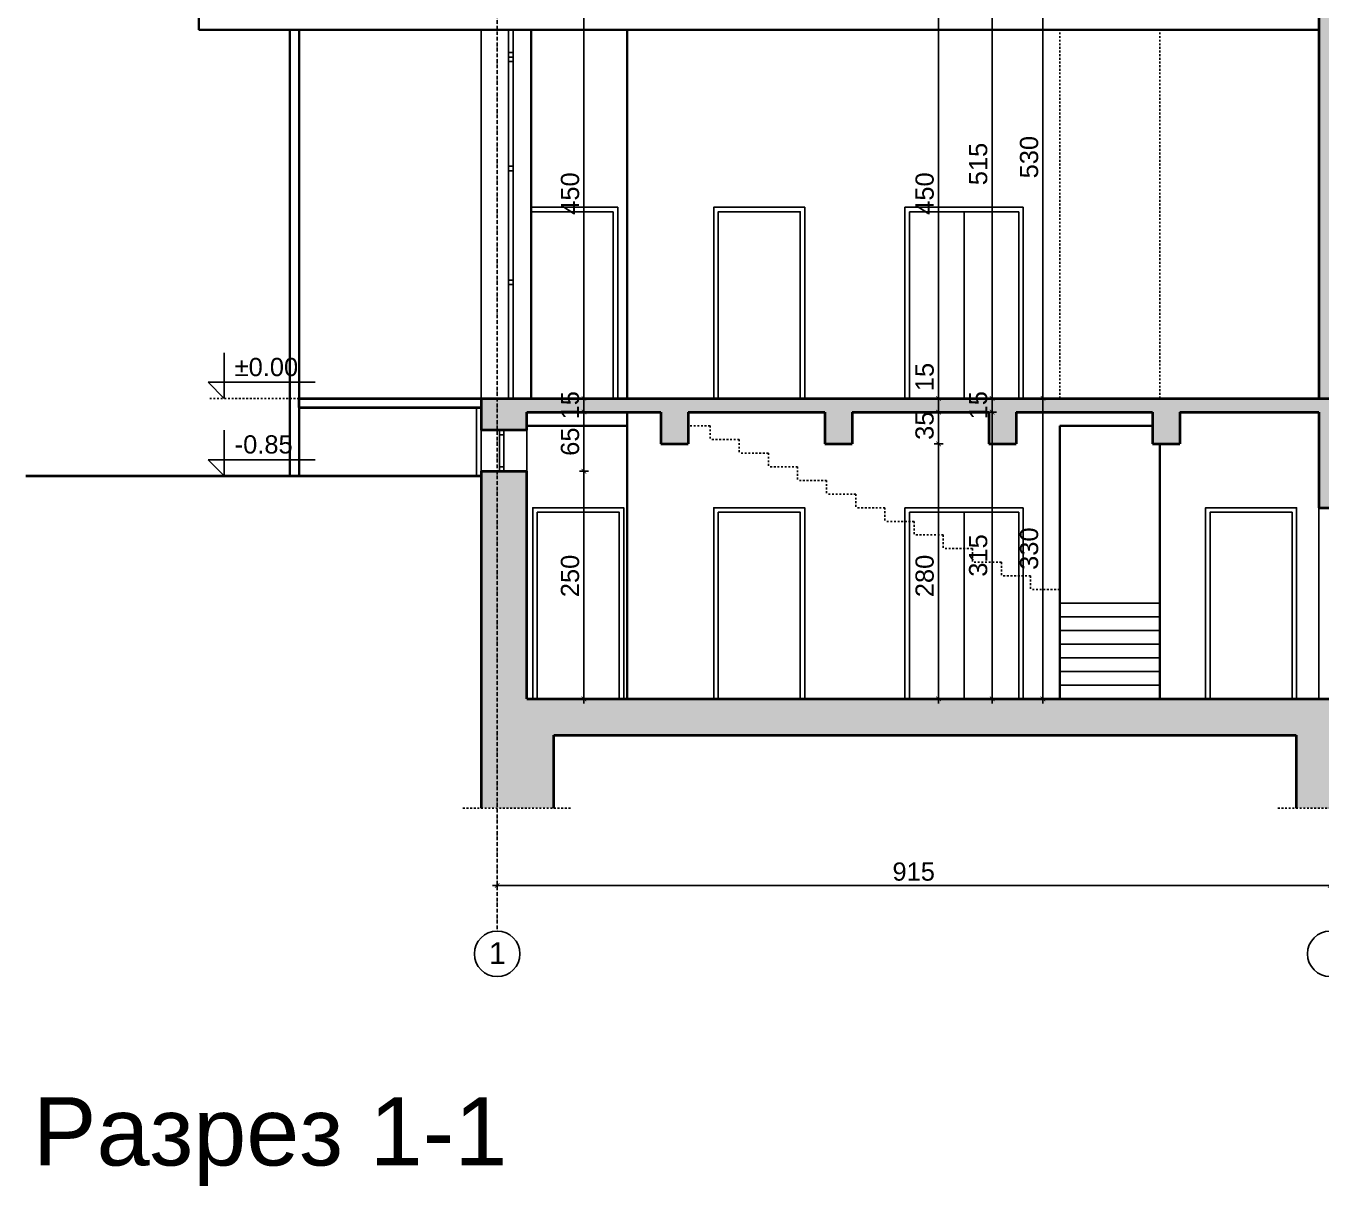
# Model space of a CAD drawing. Header units: inches. Extents: x -72385 to 39588, y -6525 to 66685.
# Drawn here: x -7524 to -6101, y 22761 to 24035 of the extents above; entities that cross this region are included whole.
import ezdxf

# ---------------------------------------------------------------- set-up
doc = ezdxf.new("R2010")
doc.units = ezdxf.units.IN
doc.header["$MEASUREMENT"] = 0
doc.linetypes.add('DashDot', pattern=[0.6, 0.4, -0.1, 0, -0.1])
doc.linetypes.add('Hidden', pattern=[0.4, 0.2, -0.2])
for name, color, linetype, lineweight in [('Надписи коти външни', 252, 'Continuous', 25), ('Надписи коти вътрешни', 252, 'Continuous', 25), ('Надписи нива', 252, 'Continuous', 25), ('Надписи Оси', 252, 'Continuous', 25), ('Оси', 252, 'DashDot', 25), ('Фасади Разрези дебело', 7, 'Continuous', 35), ('Фасади Разрези пунктир', 253, 'Hidden', 25), ('Фасади Разрези средно', 252, 'Continuous', 30), ('Фасади Разрези тънко', 253, 'Continuous', 25), ('Щрих стени', 254, 'Continuous', 25)]:
    doc.layers.add(name, color=color, linetype=linetype, lineweight=lineweight)
doc.styles.add('Arial Regular', font='arial.ttf')
doc.styles.get("Standard").update_dxf_attribs({"font": 'arial.ttf'})
doc.dimstyles.new('Annotative', dxfattribs={"dimscale": 0, "dimtxt": 20, "dimasz": 5, "dimexe": 5, "dimexo": 5, "dimgap": 5, "dimtad": 1, "dimdec": 0, "dimzin": 0, "dimdsep": 46, "dimtxsty": 'Standard', "dimblk": 'ARCHTICK', "dimcen": 5, "dimdle": 5, "dimadec": 0, "dimazin": 0, "dimtfac": 1, "dimtdec": 0, "dimtofl": 0, "dimtmove": 0, "dimatfit": 3, "dimldrblk": 'ARCHTICK', "dimfxl": 5, "dimfxlon": 1, "dimtolj": 1, "dimtzin": 0, "dimarcsym": 1})

# ---------------------------------------------------------------- blocks, each defined once
blk = doc.blocks.new('_ArchTick')
at = {"color": 0, "linetype": 'ByBlock', "const_width": 0.15}
blk.add_lwpolyline([(-0.5, -0.5), (0.5, 0.5)], dxfattribs=at)
blk = doc.blocks.new('*D4962')
at = {"layer": 'Defpoints', "color": 0, "ltscale": 10, "transparency": 16777216}
for p in [(-6988.6, 24075.9), (-6988.6, 23625.9), (-6910.7, 23625.9)]:
    blk.add_point(p, dxfattribs=at)
at = {"layer": 'Надписи коти вътрешни', "color": 0, "lineweight": -2, "ltscale": 10, "transparency": 16777216}
for p, q in [((-6915.7, 24075.9), (-6905.7, 24075.9)), ((-6910.7, 24080.9), (-6910.7, 23620.9)), ((-6915.7, 23625.9), (-6905.7, 23625.9))]:
    blk.add_line(p, q, dxfattribs=at)
at = {"layer": 'Надписи коти вътрешни', "color": 0, "lineweight": -2, "ltscale": 10, "transparency": 16777216, "xscale": 5, "yscale": 5, "zscale": 5}
for p, rotation in [((-6910.7, 24075.9), 90), ((-6910.7, 23625.9), 270)]:
    blk.add_blockref('_ArchTick', p, dxfattribs=dict(at, rotation=rotation))
at = {"layer": 'Надписи коти вътрешни', "color": 0, "ltscale": 10, "transparency": 16777216, "insert": (-6925.9, 23850.9), "char_height": 20, "attachment_point": 5, "rotation": 90}
blk.add_mtext('\\A1;450', dxfattribs=at)
blk = doc.blocks.new('*D4961')
at = {"layer": 'Defpoints', "color": 0, "ltscale": 10, "transparency": 16777216}
for p in [(-6973.6, 23610.9), (-6973.6, 23545.9), (-6910.7, 23545.9)]:
    blk.add_point(p, dxfattribs=at)
at = {"layer": 'Надписи коти вътрешни', "color": 0, "lineweight": -2, "ltscale": 10, "transparency": 16777216}
for p, q in [((-6910.7, 23615.9), (-6910.7, 23540.9)), ((-6915.7, 23610.9), (-6905.7, 23610.9)), ((-6915.7, 23545.9), (-6905.7, 23545.9))]:
    blk.add_line(p, q, dxfattribs=at)
at = {"layer": 'Надписи коти вътрешни', "color": 0, "lineweight": -2, "ltscale": 10, "transparency": 16777216, "xscale": 5, "yscale": 5, "zscale": 5}
for p, rotation in [((-6910.7, 23610.9), 90), ((-6910.7, 23545.9), 270)]:
    blk.add_blockref('_ArchTick', p, dxfattribs=dict(at, rotation=rotation))
at = {"layer": 'Надписи коти вътрешни', "color": 0, "ltscale": 10, "transparency": 16777216, "insert": (-6925.9, 23578.4), "char_height": 20, "attachment_point": 5, "rotation": 90}
blk.add_mtext('\\A1;65', dxfattribs=at)
blk = doc.blocks.new('*D4960')
at = {"layer": 'Defpoints', "color": 0, "ltscale": 10, "transparency": 16777216}
for p in [(-6973.6, 23545.9), (-6973.6, 23295.9), (-6910.7, 23295.9)]:
    blk.add_point(p, dxfattribs=at)
at = {"layer": 'Надписи коти вътрешни', "color": 0, "lineweight": -2, "ltscale": 10, "transparency": 16777216}
for p, q in [((-6915.7, 23545.9), (-6905.7, 23545.9)), ((-6910.7, 23550.9), (-6910.7, 23290.9)), ((-6915.7, 23295.9), (-6905.7, 23295.9))]:
    blk.add_line(p, q, dxfattribs=at)
at = {"layer": 'Надписи коти вътрешни', "color": 0, "lineweight": -2, "ltscale": 10, "transparency": 16777216, "xscale": 5, "yscale": 5, "zscale": 5}
for p, rotation in [((-6910.7, 23545.9), 90), ((-6910.7, 23295.9), 270)]:
    blk.add_blockref('_ArchTick', p, dxfattribs=dict(at, rotation=rotation))
at = {"layer": 'Надписи коти вътрешни', "color": 0, "ltscale": 10, "transparency": 16777216, "insert": (-6925.9, 23430.9), "char_height": 20, "attachment_point": 5, "rotation": 90}
blk.add_mtext('\\A1;250', dxfattribs=at)
blk = doc.blocks.new('*D4958')
at = {"layer": 'Defpoints', "color": 0, "ltscale": 10, "transparency": 16777216}
for p in [(-6910.7, 23625.9), (-6841.6, 23625.9), (-6841.6, 23610.9)]:
    blk.add_point(p, dxfattribs=at)
at = {"layer": 'Надписи коти вътрешни', "color": 0, "lineweight": -2, "ltscale": 10, "transparency": 16777216}
for p, q in [((-6910.7, 23605.9), (-6910.7, 23630.9)), ((-6905.7, 23625.9), (-6915.7, 23625.9)), ((-6905.7, 23610.9), (-6915.7, 23610.9))]:
    blk.add_line(p, q, dxfattribs=at)
at = {"layer": 'Надписи коти вътрешни', "color": 0, "lineweight": -2, "ltscale": 10, "transparency": 16777216, "xscale": 5, "yscale": 5, "zscale": 5}
for p, rotation in [((-6910.7, 23625.9), 90), ((-6910.7, 23610.9), 270)]:
    blk.add_blockref('_ArchTick', p, dxfattribs=dict(at, rotation=rotation))
at = {"layer": 'Надписи коти вътрешни', "color": 0, "ltscale": 10, "transparency": 16777216, "insert": (-6925.9, 23618.4), "char_height": 20, "attachment_point": 5, "rotation": 90}
blk.add_mtext('\\A1;15', dxfattribs=at)
blk = doc.blocks.new('*D4951')
at = {"layer": 'Defpoints', "color": 0, "ltscale": 10, "transparency": 16777216}
for p in [(-6558.6, 24075.9), (-6599.2, 23625.9), (-6521.2, 23625.9)]:
    blk.add_point(p, dxfattribs=at)
at = {"layer": 'Надписи коти вътрешни', "color": 0, "lineweight": -2, "ltscale": 10, "transparency": 16777216}
for p, q in [((-6526.2, 24075.9), (-6516.2, 24075.9)), ((-6521.2, 24080.9), (-6521.2, 23620.9)), ((-6526.2, 23625.9), (-6516.2, 23625.9))]:
    blk.add_line(p, q, dxfattribs=at)
at = {"layer": 'Надписи коти вътрешни', "color": 0, "lineweight": -2, "ltscale": 10, "transparency": 16777216, "xscale": 5, "yscale": 5, "zscale": 5}
for p, rotation in [((-6521.2, 24075.9), 90), ((-6521.2, 23625.9), 270)]:
    blk.add_blockref('_ArchTick', p, dxfattribs=dict(at, rotation=rotation))
at = {"layer": 'Надписи коти вътрешни', "color": 0, "ltscale": 10, "transparency": 16777216, "insert": (-6536.4, 23850.9), "char_height": 20, "attachment_point": 5, "rotation": 90}
blk.add_mtext('\\A1;450', dxfattribs=at)
blk = doc.blocks.new('*D4950')
at = {"layer": 'Defpoints', "color": 0, "ltscale": 10, "transparency": 16777216}
for p in [(-6616.1, 23610.9), (-6616.1, 23575.9), (-6521.2, 23575.9)]:
    blk.add_point(p, dxfattribs=at)
at = {"layer": 'Надписи коти вътрешни', "color": 0, "lineweight": -2, "ltscale": 10, "transparency": 16777216}
for p, q in [((-6521.2, 23615.9), (-6521.2, 23570.9)), ((-6526.2, 23610.9), (-6516.2, 23610.9)), ((-6526.2, 23575.9), (-6516.2, 23575.9))]:
    blk.add_line(p, q, dxfattribs=at)
at = {"layer": 'Надписи коти вътрешни', "color": 0, "lineweight": -2, "ltscale": 10, "transparency": 16777216, "xscale": 5, "yscale": 5, "zscale": 5}
for p, rotation in [((-6521.2, 23610.9), 90), ((-6521.2, 23575.9), 270)]:
    blk.add_blockref('_ArchTick', p, dxfattribs=dict(at, rotation=rotation))
at = {"layer": 'Надписи коти вътрешни', "color": 0, "ltscale": 10, "transparency": 16777216, "insert": (-6536.5, 23595.9), "char_height": 20, "attachment_point": 5, "rotation": 90}
blk.add_mtext('\\A1;35', dxfattribs=at)
blk = doc.blocks.new('*D4949')
at = {"layer": 'Defpoints', "color": 0, "ltscale": 10, "transparency": 16777216}
for p in [(-6616.1, 23575.9), (-6584.2, 23295.9), (-6521.2, 23295.9)]:
    blk.add_point(p, dxfattribs=at)
at = {"layer": 'Надписи коти вътрешни', "color": 0, "lineweight": -2, "ltscale": 10, "transparency": 16777216}
for p, q in [((-6526.2, 23575.9), (-6516.2, 23575.9)), ((-6521.2, 23580.9), (-6521.2, 23290.9)), ((-6526.2, 23295.9), (-6516.2, 23295.9))]:
    blk.add_line(p, q, dxfattribs=at)
at = {"layer": 'Надписи коти вътрешни', "color": 0, "lineweight": -2, "ltscale": 10, "transparency": 16777216, "xscale": 5, "yscale": 5, "zscale": 5}
for p, rotation in [((-6521.2, 23575.9), 90), ((-6521.2, 23295.9), 270)]:
    blk.add_blockref('_ArchTick', p, dxfattribs=dict(at, rotation=rotation))
at = {"layer": 'Надписи коти вътрешни', "color": 0, "ltscale": 10, "transparency": 16777216, "insert": (-6536.4, 23430.9), "char_height": 20, "attachment_point": 5, "rotation": 90}
blk.add_mtext('\\A1;280', dxfattribs=at)
blk = doc.blocks.new('*D4948')
at = {"layer": 'Defpoints', "color": 0, "ltscale": 10, "transparency": 16777216}
for p in [(-6544.5, 23625.9), (-6521.2, 23625.9), (-6565.5, 23610.9)]:
    blk.add_point(p, dxfattribs=at)
at = {"layer": 'Надписи коти вътрешни', "color": 0, "lineweight": -2, "ltscale": 10, "transparency": 16777216}
for p, q in [((-6521.2, 23625.9), (-6521.2, 23667.8)), ((-6526.2, 23625.9), (-6516.2, 23625.9)), ((-6521.2, 23605.9), (-6521.2, 23625.9)), ((-6526.2, 23610.9), (-6516.2, 23610.9))]:
    blk.add_line(p, q, dxfattribs=at)
at = {"layer": 'Надписи коти вътрешни', "color": 0, "lineweight": -2, "ltscale": 10, "transparency": 16777216, "xscale": 5, "yscale": 5, "zscale": 5}
for p, rotation in [((-6521.2, 23625.9), 90), ((-6521.2, 23610.9), 270)]:
    blk.add_blockref('_ArchTick', p, dxfattribs=dict(at, rotation=rotation))
at = {"layer": 'Надписи коти вътрешни', "color": 0, "ltscale": 10, "transparency": 16777216, "insert": (-6536.4, 23649.4), "char_height": 20, "attachment_point": 5, "rotation": 90}
blk.add_mtext('\\A1;15', dxfattribs=at)
blk = doc.blocks.new('*D4940')
at = {"layer": 'Defpoints', "color": 0, "ltscale": 10, "transparency": 16777216}
for p in [(-6574.9, 24140.9), (-6462.4, 24140.9), (-6574.9, 23625.9)]:
    blk.add_point(p, dxfattribs=at)
at = {"layer": 'Надписи коти вътрешни', "color": 0, "lineweight": -2, "ltscale": 10, "transparency": 16777216}
for p, q in [((-6462.4, 23620.9), (-6462.4, 24145.9)), ((-6467.4, 24140.9), (-6457.4, 24140.9)), ((-6467.4, 23625.9), (-6457.4, 23625.9))]:
    blk.add_line(p, q, dxfattribs=at)
at = {"layer": 'Надписи коти вътрешни', "color": 0, "lineweight": -2, "ltscale": 10, "transparency": 16777216, "xscale": 5, "yscale": 5, "zscale": 5}
for p, rotation in [((-6462.4, 24140.9), 90), ((-6462.4, 23625.9), 270)]:
    blk.add_blockref('_ArchTick', p, dxfattribs=dict(at, rotation=rotation))
at = {"layer": 'Надписи коти вътрешни', "color": 0, "ltscale": 10, "transparency": 16777216, "insert": (-6477.6, 23883.4), "char_height": 20, "attachment_point": 5, "rotation": 90}
blk.add_mtext('\\A1;515', dxfattribs=at)
blk = doc.blocks.new('*D4938')
at = {"layer": 'Defpoints', "color": 0, "ltscale": 10, "transparency": 16777216}
for p in [(-6574.9, 24155.9), (-6406.5, 24155.9), (-6574.9, 23625.9)]:
    blk.add_point(p, dxfattribs=at)
at = {"layer": 'Надписи коти вътрешни', "color": 0, "lineweight": -2, "ltscale": 10, "transparency": 16777216}
for p, q in [((-6411.5, 24155.9), (-6401.5, 24155.9)), ((-6406.5, 23620.9), (-6406.5, 24160.9)), ((-6411.5, 23625.9), (-6401.5, 23625.9))]:
    blk.add_line(p, q, dxfattribs=at)
at = {"layer": 'Надписи коти вътрешни', "color": 0, "lineweight": -2, "ltscale": 10, "transparency": 16777216, "xscale": 5, "yscale": 5, "zscale": 5}
for p, rotation in [((-6406.5, 24155.9), 90), ((-6406.5, 23625.9), 270)]:
    blk.add_blockref('_ArchTick', p, dxfattribs=dict(at, rotation=rotation))
at = {"layer": 'Надписи коти вътрешни', "color": 0, "ltscale": 10, "transparency": 16777216, "insert": (-6421.7, 23890.9), "char_height": 20, "attachment_point": 5, "rotation": 90}
blk.add_mtext('\\A1;530', dxfattribs=at)
blk = doc.blocks.new('*D4928')
at = {"layer": 'Defpoints', "color": 0, "ltscale": 10, "transparency": 16777216}
for p in [(-6516.8, 23625.9), (-6462.4, 23625.9), (-6516.8, 23610.9)]:
    blk.add_point(p, dxfattribs=at)
at = {"layer": 'Надписи коти вътрешни', "color": 0, "lineweight": -2, "ltscale": 10, "transparency": 16777216}
for p, q in [((-6462.4, 23605.9), (-6462.4, 23630.9)), ((-6467.4, 23625.9), (-6457.4, 23625.9)), ((-6467.4, 23610.9), (-6457.4, 23610.9))]:
    blk.add_line(p, q, dxfattribs=at)
at = {"layer": 'Надписи коти вътрешни', "color": 0, "lineweight": -2, "ltscale": 10, "transparency": 16777216, "xscale": 5, "yscale": 5, "zscale": 5}
for p, rotation in [((-6462.4, 23625.9), 90), ((-6462.4, 23610.9), 270)]:
    blk.add_blockref('_ArchTick', p, dxfattribs=dict(at, rotation=rotation))
at = {"layer": 'Надписи коти вътрешни', "color": 0, "ltscale": 10, "transparency": 16777216, "insert": (-6477.6, 23618.4), "char_height": 20, "attachment_point": 5, "rotation": 90}
blk.add_mtext('\\A1;15', dxfattribs=at)
blk = doc.blocks.new('*D4927')
at = {"layer": 'Defpoints', "color": 0, "ltscale": 10, "transparency": 16777216}
for p in [(-6577.4, 23610.9), (-6462.4, 23610.9), (-6577.4, 23295.9)]:
    blk.add_point(p, dxfattribs=at)
at = {"layer": 'Надписи коти вътрешни', "color": 0, "lineweight": -2, "ltscale": 10, "transparency": 16777216}
for p, q in [((-6462.4, 23290.9), (-6462.4, 23615.9)), ((-6467.4, 23610.9), (-6457.4, 23610.9)), ((-6467.4, 23295.9), (-6457.4, 23295.9))]:
    blk.add_line(p, q, dxfattribs=at)
at = {"layer": 'Надписи коти вътрешни', "color": 0, "lineweight": -2, "ltscale": 10, "transparency": 16777216, "xscale": 5, "yscale": 5, "zscale": 5}
for p, rotation in [((-6462.4, 23610.9), 90), ((-6462.4, 23295.9), 270)]:
    blk.add_blockref('_ArchTick', p, dxfattribs=dict(at, rotation=rotation))
at = {"layer": 'Надписи коти вътрешни', "color": 0, "ltscale": 10, "transparency": 16777216, "insert": (-6477.6, 23453.4), "char_height": 20, "attachment_point": 5, "rotation": 90}
blk.add_mtext('\\A1;315', dxfattribs=at)
blk = doc.blocks.new('*D4926')
at = {"layer": 'Defpoints', "color": 0, "ltscale": 10, "transparency": 16777216}
for p in [(-6577.4, 23625.9), (-6406.5, 23625.9), (-6577.4, 23295.9)]:
    blk.add_point(p, dxfattribs=at)
at = {"layer": 'Надписи коти вътрешни', "color": 0, "lineweight": -2, "ltscale": 10, "transparency": 16777216}
for p, q in [((-6406.5, 23290.9), (-6406.5, 23630.9)), ((-6411.5, 23625.9), (-6401.5, 23625.9)), ((-6411.5, 23295.9), (-6401.5, 23295.9))]:
    blk.add_line(p, q, dxfattribs=at)
at = {"layer": 'Надписи коти вътрешни', "color": 0, "lineweight": -2, "ltscale": 10, "transparency": 16777216, "xscale": 5, "yscale": 5, "zscale": 5}
for p, rotation in [((-6406.5, 23625.9), 90), ((-6406.5, 23295.9), 270)]:
    blk.add_blockref('_ArchTick', p, dxfattribs=dict(at, rotation=rotation))
at = {"layer": 'Надписи коти вътрешни', "color": 0, "ltscale": 10, "transparency": 16777216, "insert": (-6421.7, 23460.9), "char_height": 20, "attachment_point": 5, "rotation": 90}
blk.add_mtext('\\A1;330', dxfattribs=at)
blk = doc.blocks.new('*D7024')
at = {"layer": 'Defpoints', "color": 0, "ltscale": 10, "transparency": 16777216}
for p in [(-6091, 23090.9), (-7006, 23040.9), (-6091, 23040.9)]:
    blk.add_point(p, dxfattribs=at)
at = {"layer": 'Надписи коти външни', "color": 0, "lineweight": -2, "ltscale": 10, "transparency": 16777216}
for p, q in [((-7011, 23090.9), (-6086, 23090.9)), ((-7006, 23085.9), (-7006, 23095.9)), ((-6091, 23085.9), (-6091, 23095.9))]:
    blk.add_line(p, q, dxfattribs=at)
at = {"layer": 'Надписи коти външни', "color": 0, "lineweight": -2, "ltscale": 10, "transparency": 16777216, "xscale": 5, "yscale": 5, "zscale": 5, "rotation": 180}
blk.add_blockref('_ArchTick', (-7006, 23090.9), dxfattribs=at)
at = {"layer": 'Надписи коти външни', "color": 0, "lineweight": -2, "ltscale": 10, "transparency": 16777216, "xscale": 5, "yscale": 5, "zscale": 5}
blk.add_blockref('_ArchTick', (-6091, 23090.9), dxfattribs=at)
at = {"layer": 'Надписи коти външни', "color": 0, "ltscale": 10, "transparency": 16777216, "insert": (-6548.5, 23106.1), "char_height": 20, "attachment_point": 5}
blk.add_mtext('\\A1;915', dxfattribs=at)

msp = doc.modelspace()

# ---------------------------------------------------------------- hatches: boundary and pattern name
at = {"layer": 'Щрих стени', "ltscale": 10}
h = msp.add_hatch(color=256, dxfattribs=at)
h.dxf.hatch_style = 1
h.paths.add_polyline_path([(-1845.7, 24155.9), (-7023.6, 24155.9), (-7023.6, 24075.9), (-6988.6, 24075.9), (-6988.6, 24140.9), (-6708.6, 24140.9), (-6708.6, 24075.9), (-6673.6, 24075.9), (-6673.6, 24140.9), (-6558.6, 24140.9), (-6558.6, 24075.9), (-6523.6, 24075.9), (-6523.6, 24140.9), (-6408.5, 24140.9), (-6408.5, 24075.9), (-6378.3, 24075.9), (-6378.3, 24140.9), (-6283.6, 24140.9), (-6283.6, 24075.9), (-6103.5, 24075.9), (-6103.5, 23625.9), (-6073.5, 23625.9), (-6073.5, 24075.9), (-5516, 24075.9), (-5516, 23625.9), (-5511, 23625.9), (-5511, 23995.9), (-5473.5, 23995.9), (-5473.5, 24075.9), (-4908.4, 24075.9), (-4908.4, 23995.9), (-4905.9, 23995.9), (-4905.9, 23625.9), (-4875.9, 23625.9), (-4875.9, 23995.9), (-4873.4, 23995.9), (-4873.4, 24075.9), (-4308.4, 24075.9), (-4308.4, 23625.9), (-4303.4, 23625.9), (-4303.4, 23995.9), (-4273.4, 23995.9), (-4273.4, 24075.9), (-3708.3, 24075.9), (-3708.3, 23995.9), (-3705.8, 23995.9), (-3705.8, 23625.9), (-3675.8, 23625.9), (-3675.8, 23995.9), (-3673.3, 23995.9), (-3673.3, 24075.9), (-3108.3, 24075.9), (-3108.3, 23995.9), (-3073.3, 23995.9), (-3073.3, 24075.9), (-2508.3, 24075.9), (-2508.3, 23995.9), (-2473.2, 23995.9), (-2473.2, 24075.9), (-1908.2, 24075.9), (-1908.2, 23835.9), (-1845.7, 23835.9)])
h.paths.add_polyline_path([(-6103.5, 24090.9), (-6253.6, 24090.9), (-6253.6, 24140.9), (-6103.5, 24140.9)], flags=16)
h.paths.add_polyline_path([(-6073.5, 24140.9), (-1908.2, 24140.9), (-1908.2, 24090.9), (-6073.5, 24090.9)], flags=16)
h = msp.add_hatch(color=256, dxfattribs=at)
h.dxf.hatch_style = 1
h.paths.add_polyline_path([(-1845.7, 23625.9), (-7023.6, 23625.9), (-7023.6, 23590.9), (-6973.6, 23590.9), (-6973.6, 23610.9), (-6826.1, 23610.9), (-6826.1, 23575.9), (-6796.1, 23575.9), (-6796.1, 23610.9), (-6646.1, 23610.9), (-6646.1, 23575.9), (-6616.1, 23575.9), (-6616.1, 23610.9), (-6466.1, 23610.9), (-6466.1, 23575.9), (-6436.1, 23575.9), (-6436.1, 23610.9), (-6286.1, 23610.9), (-6286.1, 23575.9), (-6256.1, 23575.9), (-6256.1, 23610.9), (-6103.5, 23610.9), (-6103.5, 23505.9), (-6073.5, 23505.9), (-6073.5, 23610.9), (-5508.5, 23610.9), (-5508.5, 23535.9), (-5473.5, 23535.9), (-5473.5, 23610.9), (-4908.4, 23610.9), (-4908.4, 23535.9), (-4873.4, 23535.9), (-4873.4, 23610.9), (-4308.4, 23610.9), (-4308.4, 23535.9), (-4273.4, 23535.9), (-4273.4, 23610.9), (-3708.3, 23610.9), (-3708.3, 23535.9), (-3673.3, 23535.9), (-3673.3, 23610.9), (-3108.3, 23610.9), (-3108.3, 23535.9), (-3073.3, 23535.9), (-3073.3, 23610.9), (-2508.3, 23610.9), (-2508.3, 23535.9), (-2473.2, 23535.9), (-2473.2, 23610.9), (-1908.2, 23610.9), (-1908.2, 23295.9), (-6973.6, 23295.9), (-6973.6, 23545.9), (-7023.6, 23545.9), (-7023.6, 23175.9), (-6943.6, 23175.9), (-6943.6, 23255.9), (-6128.5, 23255.9), (-6128.5, 23175.9), (-6048.5, 23175.9), (-6048.5, 23255.9), (-5531, 23255.9), (-5531, 23175.9), (-5451, 23175.9), (-5451, 23255.9), (-4930.9, 23255.9), (-4930.9, 23175.9), (-4850.9, 23175.9), (-4850.9, 23255.9), (-4330.9, 23255.9), (-4330.9, 23175.9), (-4250.9, 23175.9), (-4250.9, 23255.9), (-3730.8, 23255.9), (-3730.8, 23175.9), (-3650.8, 23175.9), (-3650.8, 23255.9), (-3130.8, 23255.9), (-3130.8, 23175.9), (-3050.8, 23175.9), (-3050.8, 23255.9), (-2530.8, 23255.9), (-2530.8, 23175.9), (-2450.7, 23175.9), (-2450.7, 23255.9), (-1917, 23255.9), (-1917, 23175.9), (-1845.7, 23175.9)])

# ---------------------------------------------------------------- linework, layer by layer
at = {"layer": 'Надписи нива', "ltscale": 10}
for p, q in [((-7305.9, 23675.9), (-7305.9, 23625.9)), ((-7323.6, 23643.6), (-7205.9, 23643.6)), ((-7305.9, 23625.9), (-7323.6, 23643.6)), ((-7305.9, 23590.9), (-7305.9, 23540.9)), ((-7323.6, 23558.6), (-7205.9, 23558.6)), ((-7305.9, 23540.9), (-7323.6, 23558.6))]:
    msp.add_line(p, q, dxfattribs=at)
at = {"layer": 'Надписи нива', "linetype": 'Hidden', "ltscale": 10}
msp.add_line((-7023.6, 23625.9), (-7323.6, 23625.9), dxfattribs=at)
at = {"layer": 'Надписи Оси', "ltscale": 50}
for centre in [(-7006, 23015.9), (-6091, 23015.9)]:
    msp.add_circle(centre, 25, dxfattribs=at)
at = {"layer": 'Оси', "ltscale": 10}
msp.add_line((-7006, 26090.9), (-7006, 23040.9), dxfattribs=at)
at = {"layer": 'Фасади Разрези дебело', "ltscale": 10}
for p, q in [((-6103.5, 24075.9), (-6103.5, 23625.9)), ((-7223.6, 23615.9), (-7223.6, 23625.9)), ((-7023.6, 23625.9), (-7023.6, 23590.9)), ((-6973.6, 23590.9), (-6973.6, 23610.9)), ((-6826.1, 23610.9), (-6826.1, 23575.9)), ((-6796.1, 23610.9), (-6796.1, 23575.9)), ((-6646.1, 23610.9), (-6646.1, 23575.9)), ((-6616.1, 23610.9), (-6616.1, 23575.9)), ((-6466.1, 23610.9), (-6466.1, 23575.9)), ((-6436.1, 23610.9), (-6436.1, 23575.9)), ((-6286.1, 23610.9), (-6286.1, 23575.9)), ((-6256.1, 23610.9), (-6256.1, 23575.9)), ((-6103.5, 23610.9), (-6103.5, 23505.9)), ((-7023.6, 23545.9), (-7023.6, 23175.9)), ((-6973.6, 23295.9), (-6973.6, 23545.9)), ((-6943.6, 23175.9), (-6943.6, 23255.9)), ((-6128.5, 23255.9), (-6128.5, 23175.9))]:
    msp.add_line(p, q, dxfattribs=at)
at = {"layer": 'Фасади Разрези дебело', "ltscale": 10, "extrusion": (1.2091e-15, 1, -2.22045e-16)}
for p, q in [((-7223.6, 23625.9), (-7023.6, 23625.9)), ((-7223.6, 23615.9), (-7023.6, 23615.9)), ((-7023.6, 23625.9), (4681.5, 23625.9)), ((-6973.6, 23610.9), (-6826.1, 23610.9)), ((-6796.1, 23610.9), (-6646.1, 23610.9)), ((-6616.1, 23610.9), (-6466.1, 23610.9)), ((-6436.1, 23610.9), (-6286.1, 23610.9)), ((-6256.1, 23610.9), (-6103.5, 23610.9)), ((-6826.1, 23575.9), (-6796.1, 23575.9)), ((-6646.1, 23575.9), (-6616.1, 23575.9)), ((-6466.1, 23575.9), (-6436.1, 23575.9)), ((-6286.1, 23575.9), (-6256.1, 23575.9)), ((-7523.6, 23540.9), (-7023.6, 23540.9)), ((-6103.5, 23505.9), (-6073.5, 23505.9)), ((-6973.6, 23295.9), (-1908.2, 23295.9)), ((-6943.6, 23255.9), (-6128.5, 23255.9))]:
    msp.add_line(p, q, dxfattribs=at)
at = {"layer": 'Фасади Разрези дебело', "ltscale": 10}
for points in [[(-6973.6, 23590.9), (-7023.6, 23590.9)], [(-7023.6, 23545.9), (-6973.6, 23545.9)]]:
    msp.add_lwpolyline(points, dxfattribs=at)
at = {"layer": 'Фасади Разрези пунктир', "ltscale": 10}
for p, q in [((-6388.1, 23625.9), (-6388.1, 24030.9)), ((-6278.1, 23625.9), (-6278.1, 24030.9)), ((-6772.1, 23595.9), (-6772.1, 23580.9)), ((-6740.1, 23580.9), (-6740.1, 23565.9)), ((-6708.1, 23565.9), (-6708.1, 23550.9)), ((-6676.1, 23550.9), (-6676.1, 23535.9)), ((-6644.1, 23535.9), (-6644.1, 23520.9)), ((-6612.1, 23520.9), (-6612.1, 23505.9)), ((-6580.1, 23505.9), (-6580.1, 23490.9)), ((-6548.1, 23490.9), (-6548.1, 23475.9)), ((-6516.1, 23475.9), (-6516.1, 23460.9)), ((-6484.1, 23460.9), (-6484.1, 23445.9)), ((-6452.1, 23445.9), (-6452.1, 23430.9)), ((-6420.1, 23430.9), (-6420.1, 23415.9))]:
    msp.add_line(p, q, dxfattribs=at)
at = {"layer": 'Фасади Разрези пунктир', "ltscale": 10, "extrusion": (-1.2091e-15, 1, -2.22045e-16)}
for p, q in [((-6772.1, 23595.9), (-6796.1, 23595.9)), ((-6740.1, 23580.9), (-6772.1, 23580.9)), ((-6708.1, 23565.9), (-6740.1, 23565.9)), ((-6676.1, 23550.9), (-6708.1, 23550.9)), ((-6644.1, 23535.9), (-6676.1, 23535.9)), ((-6612.1, 23520.9), (-6644.1, 23520.9)), ((-6580.1, 23505.9), (-6612.1, 23505.9)), ((-6548.1, 23490.9), (-6580.1, 23490.9)), ((-6516.1, 23475.9), (-6548.1, 23475.9)), ((-6484.1, 23460.9), (-6516.1, 23460.9)), ((-6452.1, 23445.9), (-6484.1, 23445.9)), ((-6420.1, 23430.9), (-6452.1, 23430.9)), ((-6388.1, 23415.9), (-6420.1, 23415.9))]:
    msp.add_line(p, q, dxfattribs=at)
at = {"layer": 'Фасади Разрези пунктир', "ltscale": 10, "extrusion": (1.2091e-15, 1, -2.22045e-16)}
for p, q in [((-7043.6, 23175.9), (-6923.6, 23175.9)), ((-6148.5, 23175.9), (-6028.5, 23175.9))]:
    msp.add_line(p, q, dxfattribs=at)
at = {"layer": 'Фасади Разрези средно', "ltscale": 10}
for p, q in [((-7333.6, 24030.9), (-7333.6, 24050.9)), ((-7333.6, 24030.9), (-6103.5, 24030.9)), ((-7233.6, 23540.9), (-7233.6, 24030.9)), ((-7223.6, 23625.9), (-7223.6, 24030.9)), ((-6968.6, 24030.9), (-6968.6, 23625.9)), ((-6863.1, 24030.9), (-6863.1, 23625.9)), ((-7223.6, 23540.9), (-7223.6, 23615.9)), ((-6863.1, 23610.9), (-6863.1, 23295.9)), ((-6388.1, 23295.9), (-6388.1, 23595.9)), ((-6278.1, 23295.9), (-6278.1, 23575.9))]:
    msp.add_line(p, q, dxfattribs=at)
at = {"layer": 'Фасади Разрези средно', "ltscale": 10, "extrusion": (1.2091e-15, 1, -2.22045e-16)}
for p, q in [((-6973.6, 23595.9), (-6863.1, 23595.9)), ((-6388.1, 23595.9), (-6286.1, 23595.9))]:
    msp.add_line(p, q, dxfattribs=at)
at = {"layer": 'Фасади Разрези тънко', "ltscale": 10}
for p, q in [((-7023.6, 24030.9), (-7023.6, 23625.9)), ((-6993.6, 24030.9), (-6993.6, 23625.9)), ((-6988.6, 24030.9), (-6988.6, 23625.9)), ((-6968.6, 23835.9), (-6873.6, 23835.9)), ((-6968.6, 23830.9), (-6878.6, 23830.9)), ((-6878.6, 23830.9), (-6878.6, 23625.9)), ((-6873.6, 23835.9), (-6873.6, 23625.9)), ((-6558.1, 23625.9), (-6558.1, 23835.9)), ((-6558.1, 23835.9), (-6428.1, 23835.9)), ((-6553.1, 23625.9), (-6553.1, 23830.9)), ((-6553.1, 23830.9), (-6433.1, 23830.9)), ((-6493.1, 23830.9), (-6493.1, 23625.9)), ((-6433.1, 23830.9), (-6433.1, 23625.9)), ((-6428.1, 23835.9), (-6428.1, 23625.9)), ((-7028.6, 23615.9), (-7028.6, 23540.9)), ((-7023.6, 23545.9), (-7023.6, 23590.9)), ((-7003.6, 23545.9), (-7003.6, 23590.9)), ((-6998.6, 23545.9), (-6998.6, 23590.9)), ((-6973.6, 23590.9), (-6973.6, 23545.9)), ((-6558.1, 23295.9), (-6558.1, 23505.9)), ((-6558.1, 23505.9), (-6428.1, 23505.9)), ((-6428.1, 23505.9), (-6428.1, 23295.9)), ((-6103.5, 23505.9), (-6103.5, 23295.9)), ((-6553.1, 23295.9), (-6553.1, 23500.9)), ((-6553.1, 23500.9), (-6433.1, 23500.9)), ((-6493.1, 23500.9), (-6493.1, 23295.9)), ((-6433.1, 23500.9), (-6433.1, 23295.9))]:
    msp.add_line(p, q, dxfattribs=at)
at = {"layer": 'Фасади Разрези тънко', "ltscale": 10, "extrusion": (-2.11463e-15, 1, -2.22045e-16)}
for p, q in [((-6988.6, 24005.9), (-6993.6, 24005.9)), ((-6988.6, 24000.9), (-6993.6, 24000.9)), ((-6988.6, 23995.9), (-6993.6, 23995.9)), ((-6988.6, 23880.9), (-6993.6, 23880.9)), ((-6988.6, 23875.9), (-6993.6, 23875.9)), ((-6988.6, 23755.9), (-6993.6, 23755.9)), ((-6988.6, 23750.9), (-6993.6, 23750.9))]:
    msp.add_line(p, q, dxfattribs=at)
at = {"layer": 'Фасади Разрези тънко', "ltscale": 10, "extrusion": (-1.2091e-15, 1, -2.22045e-16)}
for p, q in [((-6278.1, 23400.9), (-6388.1, 23400.9)), ((-6278.1, 23385.9), (-6388.1, 23385.9)), ((-6278.1, 23370.9), (-6388.1, 23370.9)), ((-6278.1, 23355.9), (-6388.1, 23355.9)), ((-6278.1, 23340.9), (-6388.1, 23340.9)), ((-6278.1, 23325.9), (-6388.1, 23325.9)), ((-6278.1, 23310.9), (-6388.1, 23310.9))]:
    msp.add_line(p, q, dxfattribs=at)
at = {"layer": 'Фасади Разрези тънко', "ltscale": 10}
for points in [[(-6998.6, 23585.9), (-7003.6, 23585.9)], [(-7003.6, 23550.9), (-6998.6, 23550.9)]]:
    msp.add_lwpolyline(points, dxfattribs=at)
for points in [[(-6768.1, 23625.9, 0), (-6768.1, 23835.9, 0), (-6668.1, 23835.9, 0), (-6668.1, 23625.9, 0)], [(-6763.1, 23625.9, 0), (-6763.1, 23830.9, 0), (-6673.1, 23830.9, 0), (-6673.1, 23625.9, 0)], [(-6967, 23295.9, 0), (-6967, 23505.9, 0), (-6867, 23505.9, 0), (-6867, 23295.9, 0)], [(-6768.1, 23295.9, 0), (-6768.1, 23505.9, 0), (-6668.1, 23505.9, 0), (-6668.1, 23295.9, 0)], [(-6228, 23295.9, 0), (-6228, 23505.9, 0), (-6128, 23505.9, 0), (-6128, 23295.9, 0)], [(-6962, 23295.9, 0), (-6962, 23500.9, 0), (-6872, 23500.9, 0), (-6872, 23295.9, 0)], [(-6763.1, 23295.9, 0), (-6763.1, 23500.9, 0), (-6673.1, 23500.9, 0), (-6673.1, 23295.9, 0)], [(-6223, 23295.9, 0), (-6223, 23500.9, 0), (-6133, 23500.9, 0), (-6133, 23295.9, 0)]]:
    msp.add_polyline3d(points, dxfattribs=at)

# ---------------------------------------------------------------- texts
at = {"ltscale": 10, "insert": (-6907.8, 22858.4), "char_height": 75, "width": 1216.339, "attachment_point": 2, "style": 'Arial Regular'}
msp.add_mtext('\\pxql;Разрез 1-1', dxfattribs=at)
at = {"layer": 'Надписи нива', "ltscale": 10, "char_height": 20, "width": 180.489, "attachment_point": 1, "style": 'Arial Regular'}
for s, insert in [('±0.00', (-7294.3, 23670.4)), ('-0.85', (-7294.3, 23585.4))]:
    msp.add_mtext(s, dxfattribs=dict(at, insert=insert))
at = {"layer": 'Надписи Оси', "ltscale": 100, "insert": (-7019.4, 23028.6), "char_height": 24, "width": 27.213, "attachment_point": 1, "style": 'Arial Regular'}
msp.add_mtext('\\pxqc;1', dxfattribs=at)

# ---------------------------------------------------------------- dimensions: what is measured, and where the dimension line sits
at = {"layer": 'Надписи коти външни', "ltscale": 10}
dim = msp.add_linear_dim(base=(-6091, 23090.9), p1=(-7006, 23040.9), p2=(-6091, 23040.9), dimstyle='Annotative', override={"dimscale": 0, "dimtix": 0, "dimtofl": 0, "dimtmove": 0, "dimatfit": 3}, dxfattribs=at)
dim.commit()
dim.dimension.update_dxf_attribs({"geometry": '*D7024', "text_midpoint": (-6548.5, 23106.1)})
at = {"layer": 'Надписи коти вътрешни', "ltscale": 10}
for base, p1, p2, picture, middle in [((-6406.5, 24155.9), (-6574.9, 23625.9), (-6574.9, 24155.9), '*D4938', (-6421.7, 23890.9)), ((-6462.4, 24140.9), (-6574.9, 23625.9), (-6574.9, 24140.9), '*D4940', (-6477.6, 23883.4)), ((-6910.7, 23625.9), (-6988.6, 24075.9), (-6988.6, 23625.9), '*D4962', (-6925.9, 23850.9)), ((-6521.2, 23625.9), (-6558.6, 24075.9), (-6599.2, 23625.9), '*D4951', (-6536.4, 23850.9)), ((-6406.5, 23625.9), (-6577.4, 23295.9), (-6577.4, 23625.9), '*D4926', (-6421.7, 23460.9)), ((-6910.7, 23545.9), (-6973.6, 23610.9), (-6973.6, 23545.9), '*D4961', (-6925.9, 23578.4)), ((-6462.4, 23610.9), (-6577.4, 23295.9), (-6577.4, 23610.9), '*D4927', (-6477.6, 23453.4))]:
    dim = msp.add_linear_dim(base=base, p1=p1, p2=p2, angle=90, dimstyle='Annotative', override={"dimscale": 0, "dimtix": 0, "dimtofl": 0, "dimtmove": 0, "dimatfit": 3}, dxfattribs=at)
    dim.commit()
    dim.dimension.update_dxf_attribs({"geometry": picture, "text_midpoint": middle})
for base, p1, p2, picture, middle in [((-6521.2, 23625.9), (-6565.5, 23610.9), (-6544.5, 23625.9), '*D4948', (-6521.2, 23649.4)), ((-6910.7, 23625.9), (-6841.6, 23610.9), (-6841.6, 23625.9), '*D4958', (-6910.7, 23618.4)), ((-6462.4, 23625.9), (-6516.8, 23610.9), (-6516.8, 23625.9), '*D4928', (-6462.4, 23618.4)), ((-6521.2, 23575.9), (-6616.1, 23610.9), (-6616.1, 23575.9), '*D4950', (-6521.2, 23595.9)), ((-6521.2, 23295.9), (-6616.1, 23575.9), (-6584.2, 23295.9), '*D4949', (-6521.2, 23430.9)), ((-6910.7, 23295.9), (-6973.6, 23545.9), (-6973.6, 23295.9), '*D4960', (-6910.7, 23430.9))]:
    dim = msp.add_linear_dim(base=base, p1=p1, p2=p2, angle=90, dimstyle='Annotative', override={"dimscale": 0, "dimtix": 0, "dimtofl": 0, "dimtmove": 0, "dimatfit": 3}, dxfattribs=at)
    dim.commit()
    dim.dimension.update_dxf_attribs({"geometry": picture, "text_midpoint": middle, "dimtype": 128})

doc.saveas('drawing.dxf')
